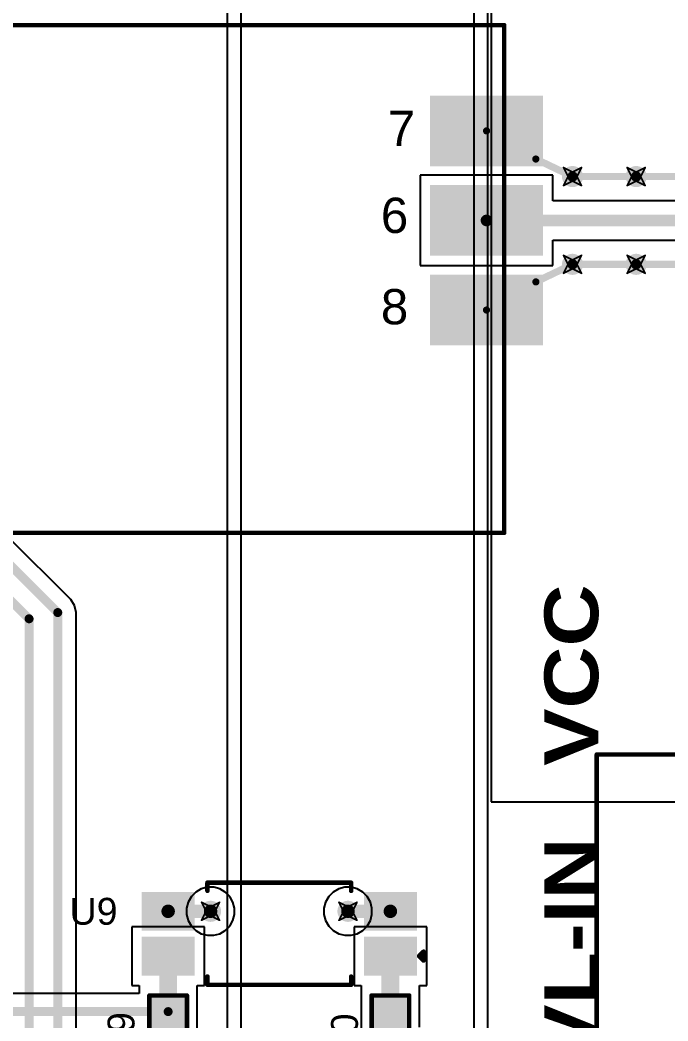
# Model space of a CAD drawing. Header units: inches. Extents: x -36 to 349, y -11 to 240.
# Drawn here: x 158.23 to 176.6, y 81.39 to 109.77 of the extents above; entities that cross this region are included whole.
import ezdxf

# ---------------------------------------------------------------- set-up
doc = ezdxf.new("R2010")
doc.units = ezdxf.units.IN
for name, color, linetype in [('Bottom Layer', 5, 'Continuous'), ('Bottom Solder', 6, 'Continuous'), ('Drill Drawing', 1, 'Continuous'), ('Layer 1', 16, 'Continuous'), ('Layer 2', 76, 'Continuous'), ('Multi-Layer', 9, 'Continuous'), ('Pad Holes', 156, 'Continuous'), ('Top Layer', 1, 'Continuous'), ('Top Overlay', 2, 'Continuous'), ('Top Paste', 8, 'Continuous'), ('Top Solder', 216, 'Continuous'), ('Via Holes', 16, 'Continuous')]:
    doc.layers.add(name, color=color, linetype=linetype)
doc.styles.add('Arial', font='', dxfattribs={"height": 0.2})
doc.styles.add('Arial Black_Bold', font='', dxfattribs={"height": 0.2})
doc.styles.get('Arial').set_extended_font_data('Arial')
doc.styles.get('Arial Black_Bold').set_extended_font_data('Arial Black', bold=True)

# ---------------------------------------------------------------- blocks, each defined once
blk = doc.blocks.new('SOP_4_1_27_60')
at = {"layer": 'Top Layer'}
for points in [[(-3.8, 1.085), (-2.5, 1.085), (-2.5, 0.185), (-3.8, 0.185)], [(2.5, 1.085), (3.8, 1.085), (3.8, 0.185), (2.5, 0.185)], [(-3.8, -0.185), (-2.5, -0.185), (-2.5, -1.085), (-3.8, -1.085)], [(2.5, -0.185), (3.8, -0.185), (3.8, -1.085), (2.5, -1.085)]]:
    blk.add_hatch(color=1, dxfattribs=at).paths.add_polyline_path(points)
at = {"layer": 'Top Paste'}
for points in [[(-3.8, 1.085), (-2.5, 1.085), (-2.5, 0.185), (-3.8, 0.185)], [(2.5, 1.085), (3.8, 1.085), (3.8, 0.185), (2.5, 0.185)], [(-3.8, -0.185), (-2.5, -0.185), (-2.5, -1.085), (-3.8, -1.085)], [(2.5, -0.185), (3.8, -0.185), (3.8, -1.085), (2.5, -1.085)]]:
    blk.add_hatch(color=8, dxfattribs=at).paths.add_polyline_path(points)
at = {"layer": 'Top Solder'}
for points in [[(-3.902, 1.187), (-2.398, 1.187), (-2.398, 0.083), (-3.902, 0.083)], [(2.398, 1.187), (3.902, 1.187), (3.902, 0.083), (2.398, 0.083)], [(-3.902, -0.083), (-2.398, -0.083), (-2.398, -1.187), (-3.902, -1.187)], [(2.398, -0.083), (3.902, -0.083), (3.902, -1.187), (2.398, -1.187)]]:
    blk.add_hatch(color=216, dxfattribs=at).paths.add_polyline_path(points)
at = {"layer": 'Top Overlay'}
for points in [[(-2.038, 1.448, 0.127, 0.127, 0), (-2.038, 1.214, 0.127, 0.127, 0)], [(2.001, 1.448, 0.127, 0.127, 0), (-2.038, 1.448, 0.127, 0.127, 0)], [(2.038, 1.448, 0.127, 0.127, 0), (2.038, 1.214, 0.127, 0.127, 0)], [(-3.962, 0.635, 0.127, 0.127, 0), (-4.089, 0.762, 0.127, 0.127, 0)], [(-4.089, 0.762, 0.127, 0.127, 0), (-4.089, 0.508, 0.127, 0.127, 0)], [(-3.962, 0.635, 0.127, 0.127, 0), (-4.089, 0.508, 0.127, 0.127, 0)], [(-2.038, -1.214, 0.127, 0.127, 0), (-2.038, -1.448, 0.127, 0.127, 0)], [(2.001, -1.448, 0.127, 0.127, 0), (-2.038, -1.448, 0.127, 0.127, 0)], [(2.038, -1.214, 0.127, 0.127, 0), (2.038, -1.448, 0.127, 0.127, 0)]]:
    blk.add_lwpolyline(points, format="xyseb", dxfattribs=at)
for points in [[(-2.069, 1.448, 0.0635, 0.0635, 1), (-2.006, 1.448, 0.0635, 0.0635, 1)], [(-2.069, 1.448, 0.0635, 0.0635, 1), (-2.006, 1.448, 0.0635, 0.0635, 1)], [(1.969, 1.448, 0.0635, 0.0635, 1), (2.033, 1.448, 0.0635, 0.0635, 1)], [(2.006, 1.448, 0.0635, 0.0635, 1), (2.069, 1.448, 0.0635, 0.0635, 1)], [(-2.069, 1.214, 0.0635, 0.0635, 1), (-2.006, 1.214, 0.0635, 0.0635, 1)], [(2.006, 1.214, 0.0635, 0.0635, 1), (2.069, 1.214, 0.0635, 0.0635, 1)], [(-4.121, 0.762, 0.0635, 0.0635, 1), (-4.058, 0.762, 0.0635, 0.0635, 1)], [(-4.121, 0.762, 0.0635, 0.0635, 1), (-4.058, 0.762, 0.0635, 0.0635, 1)], [(-4.121, 0.508, 0.0635, 0.0635, 1), (-4.058, 0.508, 0.0635, 0.0635, 1)], [(-4.121, 0.508, 0.0635, 0.0635, 1), (-4.058, 0.508, 0.0635, 0.0635, 1)], [(-3.994, 0.635, 0.0635, 0.0635, 1), (-3.931, 0.635, 0.0635, 0.0635, 1)], [(-3.994, 0.635, 0.0635, 0.0635, 1), (-3.931, 0.635, 0.0635, 0.0635, 1)], [(-2.069, -1.214, 0.0635, 0.0635, 1), (-2.006, -1.214, 0.0635, 0.0635, 1)], [(-2.069, -1.448, 0.0635, 0.0635, 1), (-2.006, -1.448, 0.0635, 0.0635, 1)], [(-2.069, -1.448, 0.0635, 0.0635, 1), (-2.006, -1.448, 0.0635, 0.0635, 1)], [(1.969, -1.448, 0.0635, 0.0635, 1), (2.033, -1.448, 0.0635, 0.0635, 1)], [(2.006, -1.214, 0.0635, 0.0635, 1), (2.069, -1.214, 0.0635, 0.0635, 1)], [(2.006, -1.448, 0.0635, 0.0635, 1), (2.069, -1.448, 0.0635, 0.0635, 1)]]:
    blk.add_lwpolyline(points, format="xyseb", close=True, dxfattribs=at)
blk = doc.blocks.new('R___0603_99')
at = {"layer": 'Top Layer'}
for points in [[(-0.381, 0.444), (-0.381, -0.445), (-1.143, -0.445), (-1.143, 0.444)], [(1.143, 0.444), (1.143, -0.445), (0.381, -0.445), (0.381, 0.444)]]:
    blk.add_hatch(color=1, dxfattribs=at).paths.add_polyline_path(points)
at = {"layer": 'Top Paste'}
for points in [[(-0.381, 0.444), (-0.381, -0.445), (-1.143, -0.445), (-1.143, 0.444)], [(1.143, 0.444), (1.143, -0.445), (0.381, -0.445), (0.381, 0.444)]]:
    blk.add_hatch(color=8, dxfattribs=at).paths.add_polyline_path(points)
at = {"layer": 'Top Solder'}
for points in [[(-0.279, 0.546), (-0.279, -0.546), (-1.245, -0.546), (-1.245, 0.546)], [(1.245, 0.546), (1.245, -0.546), (0.279, -0.546), (0.279, 0.546)]]:
    blk.add_hatch(color=216, dxfattribs=at).paths.add_polyline_path(points)
at = {"layer": 'Top Overlay'}
for points in [[(-1.219, 0.533, 0.127, 0.127, 0), (1.219, 0.533, 0.127, 0.127, 0)], [(-1.219, 0.533, 0.127, 0.127, 0), (-1.219, -0.533, 0.127, 0.127, 0)], [(1.219, 0.533, 0.127, 0.127, 0), (1.219, -0.533, 0.127, 0.127, 0)], [(-1.219, -0.533, 0.127, 0.127, 0), (1.219, -0.533, 0.127, 0.127, 0)]]:
    blk.add_lwpolyline(points, format="xyseb", dxfattribs=at)
for points in [[(-1.251, 0.533, 0.0635, 0.0635, 1), (-1.187, 0.533, 0.0635, 0.0635, 1)], [(-1.251, 0.533, 0.0635, 0.0635, 1), (-1.187, 0.533, 0.0635, 0.0635, 1)], [(1.187, 0.533, 0.0635, 0.0635, 1), (1.251, 0.533, 0.0635, 0.0635, 1)], [(1.187, 0.533, 0.0635, 0.0635, 1), (1.251, 0.533, 0.0635, 0.0635, 1)], [(-1.251, -0.533, 0.0635, 0.0635, 1), (-1.187, -0.533, 0.0635, 0.0635, 1)], [(-1.251, -0.533, 0.0635, 0.0635, 1), (-1.187, -0.533, 0.0635, 0.0635, 1)], [(1.187, -0.533, 0.0635, 0.0635, 1), (1.251, -0.533, 0.0635, 0.0635, 1)], [(1.187, -0.533, 0.0635, 0.0635, 1), (1.251, -0.533, 0.0635, 0.0635, 1)]]:
    blk.add_lwpolyline(points, format="xyseb", close=True, dxfattribs=at)
blk = doc.blocks.new('R___0603_100')
at = {"layer": 'Top Layer'}
for points in [[(-0.381, 0.444), (-0.381, -0.445), (-1.143, -0.445), (-1.143, 0.444)], [(1.143, 0.444), (1.143, -0.445), (0.381, -0.445), (0.381, 0.444)]]:
    blk.add_hatch(color=1, dxfattribs=at).paths.add_polyline_path(points)
at = {"layer": 'Top Paste'}
for points in [[(-0.381, 0.444), (-0.381, -0.445), (-1.143, -0.445), (-1.143, 0.444)], [(1.143, 0.444), (1.143, -0.445), (0.381, -0.445), (0.381, 0.444)]]:
    blk.add_hatch(color=8, dxfattribs=at).paths.add_polyline_path(points)
at = {"layer": 'Top Solder'}
for points in [[(-0.279, 0.546), (-0.279, -0.546), (-1.245, -0.546), (-1.245, 0.546)], [(1.245, 0.546), (1.245, -0.546), (0.279, -0.546), (0.279, 0.546)]]:
    blk.add_hatch(color=216, dxfattribs=at).paths.add_polyline_path(points)
at = {"layer": 'Top Overlay'}
for points in [[(-1.219, 0.533, 0.127, 0.127, 0), (-1.219, -0.533, 0.127, 0.127, 0)], [(-1.219, 0.533, 0.127, 0.127, 0), (1.219, 0.533, 0.127, 0.127, 0)], [(1.219, 0.533, 0.127, 0.127, 0), (1.219, -0.533, 0.127, 0.127, 0)], [(-1.219, -0.533, 0.127, 0.127, 0), (1.219, -0.533, 0.127, 0.127, 0)]]:
    blk.add_lwpolyline(points, format="xyseb", dxfattribs=at)
for points in [[(-1.251, 0.533, 0.0635, 0.0635, 1), (-1.187, 0.533, 0.0635, 0.0635, 1)], [(-1.251, 0.533, 0.0635, 0.0635, 1), (-1.187, 0.533, 0.0635, 0.0635, 1)], [(1.187, 0.533, 0.0635, 0.0635, 1), (1.251, 0.533, 0.0635, 0.0635, 1)], [(1.187, 0.533, 0.0635, 0.0635, 1), (1.251, 0.533, 0.0635, 0.0635, 1)], [(-1.251, -0.533, 0.0635, 0.0635, 1), (-1.187, -0.533, 0.0635, 0.0635, 1)], [(-1.251, -0.533, 0.0635, 0.0635, 1), (-1.187, -0.533, 0.0635, 0.0635, 1)], [(1.187, -0.533, 0.0635, 0.0635, 1), (1.251, -0.533, 0.0635, 0.0635, 1)], [(1.187, -0.533, 0.0635, 0.0635, 1), (1.251, -0.533, 0.0635, 0.0635, 1)]]:
    blk.add_lwpolyline(points, format="xyseb", close=True, dxfattribs=at)
blk = doc.blocks.new('TB008A_508_02BE_119')
at = {"layer": 'Bottom Layer'}
blk.add_hatch(color=5, dxfattribs=at).paths.add_polyline_path([(-3.74, 1.2), (-1.34, 1.2), (-1.34, -1.2), (-3.74, -1.2)])
h = blk.add_hatch(color=5, dxfattribs=at)
edge = h.paths.add_edge_path()
edge.add_arc((2.54, 0), 1.2, 0, 360)
at = {"layer": 'Bottom Solder'}
blk.add_hatch(color=6, dxfattribs=at).paths.add_polyline_path([(-3.842, 1.302), (-1.238, 1.302), (-1.238, -1.302), (-3.842, -1.302)])
h = blk.add_hatch(color=6, dxfattribs=at)
edge = h.paths.add_edge_path()
edge.add_arc((2.54, 0), 1.302, 0, 360)
at = {"layer": 'Layer 1'}
h = blk.add_hatch(color=16, dxfattribs=at)
edge = h.paths.add_edge_path()
edge.add_arc((-2.54, 0), 1.2, 0, 360)
h = blk.add_hatch(color=16, dxfattribs=at)
edge = h.paths.add_edge_path()
edge.add_arc((2.54, 0), 1.2, 0, 360)
at = {"layer": 'Layer 2'}
h = blk.add_hatch(color=76, dxfattribs=at)
edge = h.paths.add_edge_path()
edge.add_arc((-2.54, 0), 1.2, 0, 360)
h = blk.add_hatch(color=76, dxfattribs=at)
edge = h.paths.add_edge_path()
edge.add_arc((2.54, 0), 1.2, 0, 360)
at = {"layer": 'Multi-Layer'}
h = blk.add_hatch(color=9, dxfattribs=at)
edge = h.paths.add_edge_path()
edge.add_arc((2.54, 0), 1.2, 0, 360)
at = {"layer": 'Pad Holes'}
h = blk.add_hatch(color=7, dxfattribs=at)
edge = h.paths.add_edge_path()
edge.add_arc((-2.54, 0), 0.8, 0, 360)
h = blk.add_hatch(color=7, dxfattribs=at)
edge = h.paths.add_edge_path()
edge.add_arc((2.54, 0), 0.8, 0, 360)
at = {"layer": 'Top Layer'}
blk.add_hatch(color=1, dxfattribs=at).paths.add_polyline_path([(-3.74, 1.2), (-1.34, 1.2), (-1.34, -1.2), (-3.74, -1.2)])
h = blk.add_hatch(color=1, dxfattribs=at)
edge = h.paths.add_edge_path()
edge.add_arc((2.54, 0), 1.2, 0, 360)
at = {"layer": 'Top Solder'}
blk.add_hatch(color=216, dxfattribs=at).paths.add_polyline_path([(-3.842, 1.302), (-1.238, 1.302), (-1.238, -1.302), (-3.842, -1.302)])
h = blk.add_hatch(color=216, dxfattribs=at)
edge = h.paths.add_edge_path()
edge.add_arc((2.54, 0), 1.302, 0, 360)
at = {"layer": 'Top Overlay'}
for points in [[(5.08, 7.89, 0.127, 0.127, 0), (-5.08, 7.89, 0.127, 0.127, 0)], [(-5.08, -6, 0.127, 0.127, 0), (-5.08, 7.89, 0.127, 0.127, 0)], [(5.08, -6, 0.127, 0.127, 0), (5.08, 7.89, 0.127, 0.127, 0)], [(-2.565, 5.563, 0.127, 0.127, 0), (-2.565, 7.112, 0.127, 0.127, 0)], [(2.489, 5.588, 0.127, 0.127, 0), (2.489, 7.137, 0.127, 0.127, 0)], [(-2.565, 5.563, 0.127, 0.127, 0), (-2.997, 5.994, 0.127, 0.127, 0)], [(-2.565, 5.563, 0.127, 0.127, 0), (-2.134, 5.994, 0.127, 0.127, 0)], [(2.489, 5.588, 0.127, 0.127, 0), (2.057, 6.02, 0.127, 0.127, 0)], [(2.489, 5.588, 0.127, 0.127, 0), (2.921, 6.02, 0.127, 0.127, 0)], [(5.08, -6, 0.127, 0.127, 0), (-5.08, -6, 0.127, 0.127, 0)]]:
    blk.add_lwpolyline(points, format="xyseb", dxfattribs=at)
for points in [[(-5.112, 7.89, 0.0635, 0.0635, 1), (-5.048, 7.89, 0.0635, 0.0635, 1)], [(-5.112, 7.89, 0.0635, 0.0635, 1), (-5.048, 7.89, 0.0635, 0.0635, 1)], [(5.048, 7.89, 0.0635, 0.0635, 1), (5.112, 7.89, 0.0635, 0.0635, 1)], [(5.048, 7.89, 0.0635, 0.0635, 1), (5.112, 7.89, 0.0635, 0.0635, 1)], [(-2.597, 7.112, 0.0635, 0.0635, 1), (-2.534, 7.112, 0.0635, 0.0635, 1)], [(2.457, 7.137, 0.0635, 0.0635, 1), (2.521, 7.137, 0.0635, 0.0635, 1)], [(-3.029, 5.994, 0.0635, 0.0635, 1), (-2.965, 5.994, 0.0635, 0.0635, 1)], [(-2.165, 5.994, 0.0635, 0.0635, 1), (-2.102, 5.994, 0.0635, 0.0635, 1)], [(2.026, 6.02, 0.0635, 0.0635, 1), (2.089, 6.02, 0.0635, 0.0635, 1)], [(2.889, 6.02, 0.0635, 0.0635, 1), (2.953, 6.02, 0.0635, 0.0635, 1)], [(-2.597, 5.563, 0.0635, 0.0635, 1), (-2.534, 5.563, 0.0635, 0.0635, 1)], [(-2.597, 5.563, 0.0635, 0.0635, 1), (-2.534, 5.563, 0.0635, 0.0635, 1)], [(-2.597, 5.563, 0.0635, 0.0635, 1), (-2.534, 5.563, 0.0635, 0.0635, 1)], [(2.457, 5.588, 0.0635, 0.0635, 1), (2.521, 5.588, 0.0635, 0.0635, 1)], [(2.457, 5.588, 0.0635, 0.0635, 1), (2.521, 5.588, 0.0635, 0.0635, 1)], [(2.457, 5.588, 0.0635, 0.0635, 1), (2.521, 5.588, 0.0635, 0.0635, 1)], [(-5.112, -6, 0.0635, 0.0635, 1), (-5.048, -6, 0.0635, 0.0635, 1)], [(-5.112, -6, 0.0635, 0.0635, 1), (-5.048, -6, 0.0635, 0.0635, 1)], [(5.048, -6, 0.0635, 0.0635, 1), (5.112, -6, 0.0635, 0.0635, 1)], [(5.048, -6, 0.0635, 0.0635, 1), (5.112, -6, 0.0635, 0.0635, 1)]]:
    blk.add_lwpolyline(points, format="xyseb", close=True, dxfattribs=at)
blk = doc.blocks.new('HC_12_M______SMD_154')
at = {"layer": 'Top Layer'}
for points in [[(-14.873, 6.906), (-11.873, 6.906), (-11.873, 5.106), (-14.873, 5.106)], [(11.627, 6.026), (14.627, 6.026), (14.627, 4.226), (11.627, 4.226)], [(-14.873, 4.366), (-11.873, 4.366), (-11.873, 2.566), (-14.873, 2.566)], [(11.627, 3.486), (14.627, 3.486), (14.627, 1.686), (11.627, 1.686)], [(-14.873, 1.826), (-11.873, 1.826), (-11.873, 0.026), (-14.873, 0.026)], [(11.627, 0.946), (14.627, 0.946), (14.627, -0.854), (11.627, -0.854)], [(-14.873, -0.714), (-11.873, -0.714), (-11.873, -2.514), (-14.873, -2.514)], [(-14.873, -3.254), (-11.873, -3.254), (-11.873, -5.054), (-14.873, -5.054)]]:
    blk.add_hatch(color=1, dxfattribs=at).paths.add_polyline_path(points)
at = {"layer": 'Top Paste'}
for points in [[(-14.873, 6.906), (-11.873, 6.906), (-11.873, 5.106), (-14.873, 5.106)], [(11.627, 6.026), (14.627, 6.026), (14.627, 4.226), (11.627, 4.226)], [(-14.873, 4.366), (-11.873, 4.366), (-11.873, 2.566), (-14.873, 2.566)], [(11.627, 3.486), (14.627, 3.486), (14.627, 1.686), (11.627, 1.686)], [(-14.873, 1.826), (-11.873, 1.826), (-11.873, 0.026), (-14.873, 0.026)], [(11.627, 0.946), (14.627, 0.946), (14.627, -0.854), (11.627, -0.854)], [(-14.873, -0.714), (-11.873, -0.714), (-11.873, -2.514), (-14.873, -2.514)], [(-14.873, -3.254), (-11.873, -3.254), (-11.873, -5.054), (-14.873, -5.054)]]:
    blk.add_hatch(color=8, dxfattribs=at).paths.add_polyline_path(points)
at = {"layer": 'Top Solder'}
for points in [[(-14.975, 7.008), (-11.772, 7.008), (-11.772, 5.005), (-14.975, 5.005)], [(11.525, 6.128), (14.728, 6.128), (14.728, 4.125), (11.525, 4.125)], [(-14.975, 4.468), (-11.772, 4.468), (-11.772, 2.465), (-14.975, 2.465)], [(11.525, 3.588), (14.728, 3.588), (14.728, 1.585), (11.525, 1.585)], [(-14.975, 1.928), (-11.772, 1.928), (-11.772, -0.075), (-14.975, -0.075)], [(11.525, 1.048), (14.728, 1.048), (14.728, -0.955), (11.525, -0.955)], [(-14.975, -0.612), (-11.772, -0.612), (-11.772, -2.615), (-14.975, -2.615)], [(-14.975, -3.152), (-11.772, -3.152), (-11.772, -5.155), (-14.975, -5.155)]]:
    blk.add_hatch(color=216, dxfattribs=at).paths.add_polyline_path(points)
at = {"layer": 'Top Overlay'}
for points in [[(-14.173, 8.126, 0.127, 0.127, 0), (13.627, 8.126, 0.127, 0.127, 0)], [(-14.173, -6.274, 0.127, 0.127, 0), (-14.173, 8.126, 0.127, 0.127, 0)], [(13.627, -6.274, 0.127, 0.127, 0), (13.627, 8.126, 0.127, 0.127, 0)], [(-14.173, -6.274, 0.127, 0.127, 0), (13.627, -6.274, 0.127, 0.127, 0)]]:
    blk.add_lwpolyline(points, format="xyseb", dxfattribs=at)
for points in [[(-14.205, 8.126, 0.0635, 0.0635, 1), (-14.141, 8.126, 0.0635, 0.0635, 1)], [(-14.205, 8.126, 0.0635, 0.0635, 1), (-14.141, 8.126, 0.0635, 0.0635, 1)], [(13.595, 8.126, 0.0635, 0.0635, 1), (13.659, 8.126, 0.0635, 0.0635, 1)], [(13.595, 8.126, 0.0635, 0.0635, 1), (13.659, 8.126, 0.0635, 0.0635, 1)], [(-14.205, -6.274, 0.0635, 0.0635, 1), (-14.141, -6.274, 0.0635, 0.0635, 1)], [(-14.205, -6.274, 0.0635, 0.0635, 1), (-14.141, -6.274, 0.0635, 0.0635, 1)], [(13.595, -6.274, 0.0635, 0.0635, 1), (13.659, -6.274, 0.0635, 0.0635, 1)], [(13.595, -6.274, 0.0635, 0.0635, 1), (13.659, -6.274, 0.0635, 0.0635, 1)]]:
    blk.add_lwpolyline(points, format="xyseb", close=True, dxfattribs=at)
at = {"layer": 'Top Overlay', "style": 'Arial'}
for s, p in [('1', (-11.23, 5.61)), ('7', (10.331, 4.696)), ('2', (-11.23, 3.07)), ('6', (10.131, 2.232)), ('3', (-11.255, 0.479)), ('8', (10.131, -0.359)), ('4', (-11.23, -1.959)), ('5', (-11.03, -4.499))]:
    blk.add_text(s, height=1, rotation=360, dxfattribs=at).set_placement(p)

msp = doc.modelspace()

# ---------------------------------------------------------------- hatches: boundary and pattern name
at = {"layer": 'Bottom Layer'}
h = msp.add_hatch(color=5, dxfattribs=at)
edge = h.paths.add_edge_path()
edge.add_arc((173.897, 105.334), 0.3, 0, 360)
h = msp.add_hatch(color=5, dxfattribs=at)
edge = h.paths.add_edge_path()
edge.add_arc((175.701, 105.334), 0.3, 0, 360)
h = msp.add_hatch(color=5, dxfattribs=at)
edge = h.paths.add_edge_path()
edge.add_arc((173.897, 102.845), 0.3, 0, 360)
h = msp.add_hatch(color=5, dxfattribs=at)
edge = h.paths.add_edge_path()
edge.add_arc((175.701, 102.845), 0.3, 0, 360)
h = msp.add_hatch(color=5, dxfattribs=at)
edge = h.paths.add_edge_path()
edge.add_arc((163.636, 84.499), 0.3, 0, 360)
h = msp.add_hatch(color=5, dxfattribs=at)
edge = h.paths.add_edge_path()
edge.add_arc((167.531, 84.499), 0.3, 0, 360)
at = {"layer": 'Layer 1'}
h = msp.add_hatch(color=16, dxfattribs=at)
edge = h.paths.add_edge_path()
edge.add_arc((173.897, 105.334), 0.3, 0, 360)
h = msp.add_hatch(color=16, dxfattribs=at)
edge = h.paths.add_edge_path()
edge.add_arc((175.701, 105.334), 0.3, 0, 360)
h = msp.add_hatch(color=16, dxfattribs=at)
edge = h.paths.add_edge_path()
edge.add_arc((173.897, 102.845), 0.3, 0, 360)
h = msp.add_hatch(color=16, dxfattribs=at)
edge = h.paths.add_edge_path()
edge.add_arc((175.701, 102.845), 0.3, 0, 360)
h = msp.add_hatch(color=16, dxfattribs=at)
edge = h.paths.add_edge_path()
edge.add_arc((163.636, 84.499), 0.3, 0, 360)
h = msp.add_hatch(color=16, dxfattribs=at)
edge = h.paths.add_edge_path()
edge.add_arc((167.531, 84.499), 0.3, 0, 360)
at = {"layer": 'Layer 2'}
h = msp.add_hatch(color=76, dxfattribs=at)
edge = h.paths.add_edge_path()
edge.add_arc((173.897, 105.334), 0.3, 0, 360)
h = msp.add_hatch(color=76, dxfattribs=at)
edge = h.paths.add_edge_path()
edge.add_arc((175.701, 105.334), 0.3, 0, 360)
h = msp.add_hatch(color=76, dxfattribs=at)
edge = h.paths.add_edge_path()
edge.add_arc((173.897, 102.845), 0.3, 0, 360)
h = msp.add_hatch(color=76, dxfattribs=at)
edge = h.paths.add_edge_path()
edge.add_arc((175.701, 102.845), 0.3, 0, 360)
h = msp.add_hatch(color=76, dxfattribs=at)
edge = h.paths.add_edge_path()
edge.add_arc((163.636, 84.499), 0.3, 0, 360)
h = msp.add_hatch(color=76, dxfattribs=at)
edge = h.paths.add_edge_path()
edge.add_arc((167.531, 84.499), 0.3, 0, 360)
at = {"layer": 'Top Layer'}
h = msp.add_hatch(color=1, dxfattribs=at)
edge = h.paths.add_edge_path()
edge.add_arc((173.897, 105.334), 0.3, 0, 360)
h = msp.add_hatch(color=1, dxfattribs=at)
edge = h.paths.add_edge_path()
edge.add_arc((175.701, 105.334), 0.3, 0, 360)
h = msp.add_hatch(color=1, dxfattribs=at)
edge = h.paths.add_edge_path()
edge.add_arc((173.897, 102.845), 0.3, 0, 360)
h = msp.add_hatch(color=1, dxfattribs=at)
edge = h.paths.add_edge_path()
edge.add_arc((175.701, 102.845), 0.3, 0, 360)
h = msp.add_hatch(color=1, dxfattribs=at)
edge = h.paths.add_edge_path()
edge.add_arc((163.636, 84.499), 0.3, 0, 360)
h = msp.add_hatch(color=1, dxfattribs=at)
edge = h.paths.add_edge_path()
edge.add_arc((167.531, 84.499), 0.3, 0, 360)
at = {"layer": 'Via Holes'}
h = msp.add_hatch(color=7, dxfattribs=at)
edge = h.paths.add_edge_path()
edge.add_arc((173.897, 105.334), 0.15, 0, 360)
h = msp.add_hatch(color=7, dxfattribs=at)
edge = h.paths.add_edge_path()
edge.add_arc((175.701, 105.334), 0.15, 0, 360)
h = msp.add_hatch(color=7, dxfattribs=at)
edge = h.paths.add_edge_path()
edge.add_arc((173.897, 102.845), 0.15, 0, 360)
h = msp.add_hatch(color=7, dxfattribs=at)
edge = h.paths.add_edge_path()
edge.add_arc((175.701, 102.845), 0.15, 0, 360)
h = msp.add_hatch(color=7, dxfattribs=at)
edge = h.paths.add_edge_path()
edge.add_arc((163.636, 84.499), 0.15, 0, 360)
h = msp.add_hatch(color=7, dxfattribs=at)
edge = h.paths.add_edge_path()
edge.add_arc((167.531, 84.499), 0.15, 0, 360)

# ---------------------------------------------------------------- linework, layer by layer
at = {"layer": 'Bottom Layer'}
for p, q in [((171.103, 126.612), (171.103, 50.013)), ((171.492, 50.013), (171.492, 126.612)), ((164.499, 57.353), (164.499, 119.202)), ((164.111, 118.814), (164.111, 79.085)), ((159.671, 93.337), (157.874, 95.134)), ((159.783, 93.169), (159.671, 93.337)), ((159.823, 92.971), (159.783, 93.169)), ((159.823, 92.97), (159.823, 92.971)), ((159.823, 71.9), (159.823, 92.97)), ((167.442, 85.18), (167.268, 85.134)), ((167.621, 85.18), (167.442, 85.18)), ((167.794, 85.134), (167.621, 85.18)), ((166.986, 84.918), (166.897, 84.762)), ((167.113, 85.044), (166.986, 84.918)), ((167.268, 85.134), (167.113, 85.044)), ((167.949, 85.044), (167.794, 85.134)), ((168.076, 84.918), (167.949, 85.044)), ((168.166, 84.762), (168.076, 84.918)), ((166.897, 84.762), (166.85, 84.589)), ((166.85, 84.589), (166.85, 84.41)), ((168.212, 84.589), (168.166, 84.762)), ((168.212, 84.41), (168.212, 84.589)), ((166.85, 84.41), (166.897, 84.237)), ((168.166, 84.237), (168.212, 84.41)), ((166.897, 84.237), (166.986, 84.081)), ((166.986, 84.081), (167.113, 83.954)), ((167.949, 83.954), (168.076, 84.081)), ((168.076, 84.081), (168.166, 84.237)), ((167.113, 83.954), (167.268, 83.865)), ((167.268, 83.865), (167.442, 83.818)), ((167.442, 83.818), (167.621, 83.818)), ((167.621, 83.818), (167.794, 83.865)), ((167.794, 83.865), (167.949, 83.954))]:
    msp.add_line(p, q, dxfattribs=at)
for points in [[(157.507, 94.768, 0.254, 0.254, 0), (159.305, 92.971, 0.254, 0.254, 0)], [(157.102, 94.184, 0.254, 0.254, 0), (158.492, 92.794, 0.254, 0.254, 0)], [(158.492, 59.03, 0.254, 0.254, 0), (158.492, 92.794, 0.254, 0.254, 0)], [(159.305, 60.323, 0.254, 0.254, 0), (159.305, 92.971, 0.254, 0.254, 0)]]:
    msp.add_lwpolyline(points, format="xyseb", dxfattribs=at)
for points in [[(158.428, 92.794, 0.127, 0.127, 1), (158.555, 92.794, 0.127, 0.127, 1)], [(158.428, 92.794, 0.127, 0.127, 1), (158.555, 92.794, 0.127, 0.127, 1)], [(159.241, 92.971, 0.127, 0.127, 1), (159.368, 92.971, 0.127, 0.127, 1)], [(159.241, 92.971, 0.127, 0.127, 1), (159.368, 92.971, 0.127, 0.127, 1)]]:
    msp.add_lwpolyline(points, format="xyseb", close=True, dxfattribs=at)
at = {"layer": 'Drill Drawing'}
for points in [[(173.643, 105.588, 0.0508, 0.0508, 0), (173.897, 105.461, 0.0508, 0.0508, 0)], [(173.643, 105.588, 0.0508, 0.0508, 0), (173.77, 105.334, 0.0508, 0.0508, 0)], [(173.897, 105.461, 0.0508, 0.0508, 0), (174.151, 105.588, 0.0508, 0.0508, 0)], [(174.024, 105.334, 0.0508, 0.0508, 0), (174.151, 105.588, 0.0508, 0.0508, 0)], [(175.447, 105.588, 0.0508, 0.0508, 0), (175.701, 105.461, 0.0508, 0.0508, 0)], [(175.447, 105.588, 0.0508, 0.0508, 0), (175.574, 105.334, 0.0508, 0.0508, 0)], [(175.701, 105.461, 0.0508, 0.0508, 0), (175.955, 105.588, 0.0508, 0.0508, 0)], [(175.828, 105.334, 0.0508, 0.0508, 0), (175.955, 105.588, 0.0508, 0.0508, 0)], [(173.643, 105.08, 0.0508, 0.0508, 0), (173.77, 105.334, 0.0508, 0.0508, 0)], [(174.024, 105.334, 0.0508, 0.0508, 0), (174.151, 105.08, 0.0508, 0.0508, 0)], [(175.447, 105.08, 0.0508, 0.0508, 0), (175.574, 105.334, 0.0508, 0.0508, 0)], [(175.828, 105.334, 0.0508, 0.0508, 0), (175.955, 105.08, 0.0508, 0.0508, 0)], [(173.643, 105.08, 0.0508, 0.0508, 0), (173.897, 105.207, 0.0508, 0.0508, 0)], [(173.897, 105.207, 0.0508, 0.0508, 0), (174.151, 105.08, 0.0508, 0.0508, 0)], [(175.447, 105.08, 0.0508, 0.0508, 0), (175.701, 105.207, 0.0508, 0.0508, 0)], [(175.701, 105.207, 0.0508, 0.0508, 0), (175.955, 105.08, 0.0508, 0.0508, 0)], [(173.643, 103.099, 0.0508, 0.0508, 0), (173.897, 102.972, 0.0508, 0.0508, 0)], [(173.643, 103.099, 0.0508, 0.0508, 0), (173.77, 102.845, 0.0508, 0.0508, 0)], [(173.897, 102.972, 0.0508, 0.0508, 0), (174.151, 103.099, 0.0508, 0.0508, 0)], [(174.024, 102.845, 0.0508, 0.0508, 0), (174.151, 103.099, 0.0508, 0.0508, 0)], [(175.447, 103.099, 0.0508, 0.0508, 0), (175.701, 102.972, 0.0508, 0.0508, 0)], [(175.447, 103.099, 0.0508, 0.0508, 0), (175.574, 102.845, 0.0508, 0.0508, 0)], [(175.701, 102.972, 0.0508, 0.0508, 0), (175.955, 103.099, 0.0508, 0.0508, 0)], [(175.828, 102.845, 0.0508, 0.0508, 0), (175.955, 103.099, 0.0508, 0.0508, 0)], [(173.643, 102.591, 0.0508, 0.0508, 0), (173.77, 102.845, 0.0508, 0.0508, 0)], [(174.024, 102.845, 0.0508, 0.0508, 0), (174.151, 102.591, 0.0508, 0.0508, 0)], [(175.447, 102.591, 0.0508, 0.0508, 0), (175.574, 102.845, 0.0508, 0.0508, 0)], [(175.828, 102.845, 0.0508, 0.0508, 0), (175.955, 102.591, 0.0508, 0.0508, 0)], [(173.643, 102.591, 0.0508, 0.0508, 0), (173.897, 102.718, 0.0508, 0.0508, 0)], [(173.897, 102.718, 0.0508, 0.0508, 0), (174.151, 102.591, 0.0508, 0.0508, 0)], [(175.447, 102.591, 0.0508, 0.0508, 0), (175.701, 102.718, 0.0508, 0.0508, 0)], [(175.701, 102.718, 0.0508, 0.0508, 0), (175.955, 102.591, 0.0508, 0.0508, 0)], [(163.382, 84.753, 0.0508, 0.0508, 0), (163.636, 84.626, 0.0508, 0.0508, 0)], [(163.382, 84.753, 0.0508, 0.0508, 0), (163.509, 84.499, 0.0508, 0.0508, 0)], [(163.636, 84.626, 0.0508, 0.0508, 0), (163.89, 84.753, 0.0508, 0.0508, 0)], [(163.763, 84.499, 0.0508, 0.0508, 0), (163.89, 84.753, 0.0508, 0.0508, 0)], [(167.277, 84.753, 0.0508, 0.0508, 0), (167.531, 84.626, 0.0508, 0.0508, 0)], [(167.277, 84.753, 0.0508, 0.0508, 0), (167.404, 84.499, 0.0508, 0.0508, 0)], [(167.531, 84.626, 0.0508, 0.0508, 0), (167.785, 84.753, 0.0508, 0.0508, 0)], [(167.658, 84.499, 0.0508, 0.0508, 0), (167.785, 84.753, 0.0508, 0.0508, 0)], [(163.382, 84.245, 0.0508, 0.0508, 0), (163.509, 84.499, 0.0508, 0.0508, 0)], [(163.382, 84.245, 0.0508, 0.0508, 0), (163.636, 84.372, 0.0508, 0.0508, 0)], [(163.636, 84.372, 0.0508, 0.0508, 0), (163.89, 84.245, 0.0508, 0.0508, 0)], [(163.763, 84.499, 0.0508, 0.0508, 0), (163.89, 84.245, 0.0508, 0.0508, 0)], [(167.277, 84.245, 0.0508, 0.0508, 0), (167.404, 84.499, 0.0508, 0.0508, 0)], [(167.277, 84.245, 0.0508, 0.0508, 0), (167.531, 84.372, 0.0508, 0.0508, 0)], [(167.531, 84.372, 0.0508, 0.0508, 0), (167.785, 84.245, 0.0508, 0.0508, 0)], [(167.658, 84.499, 0.0508, 0.0508, 0), (167.785, 84.245, 0.0508, 0.0508, 0)]]:
    msp.add_lwpolyline(points, format="xyseb", dxfattribs=at)
for points in [[(173.631, 105.588, 0.0254, 0.0254, 1), (173.656, 105.588, 0.0254, 0.0254, 1)], [(173.631, 105.588, 0.0254, 0.0254, 1), (173.656, 105.588, 0.0254, 0.0254, 1)], [(174.139, 105.588, 0.0254, 0.0254, 1), (174.164, 105.588, 0.0254, 0.0254, 1)], [(174.139, 105.588, 0.0254, 0.0254, 1), (174.164, 105.588, 0.0254, 0.0254, 1)], [(175.434, 105.588, 0.0254, 0.0254, 1), (175.459, 105.588, 0.0254, 0.0254, 1)], [(175.434, 105.588, 0.0254, 0.0254, 1), (175.459, 105.588, 0.0254, 0.0254, 1)], [(175.942, 105.588, 0.0254, 0.0254, 1), (175.967, 105.588, 0.0254, 0.0254, 1)], [(175.942, 105.588, 0.0254, 0.0254, 1), (175.967, 105.588, 0.0254, 0.0254, 1)], [(173.758, 105.334, 0.0254, 0.0254, 1), (173.783, 105.334, 0.0254, 0.0254, 1)], [(173.758, 105.334, 0.0254, 0.0254, 1), (173.783, 105.334, 0.0254, 0.0254, 1)], [(173.885, 105.461, 0.0254, 0.0254, 1), (173.91, 105.461, 0.0254, 0.0254, 1)], [(173.885, 105.461, 0.0254, 0.0254, 1), (173.91, 105.461, 0.0254, 0.0254, 1)], [(174.012, 105.334, 0.0254, 0.0254, 1), (174.037, 105.334, 0.0254, 0.0254, 1)], [(174.012, 105.334, 0.0254, 0.0254, 1), (174.037, 105.334, 0.0254, 0.0254, 1)], [(175.561, 105.334, 0.0254, 0.0254, 1), (175.586, 105.334, 0.0254, 0.0254, 1)], [(175.561, 105.334, 0.0254, 0.0254, 1), (175.586, 105.334, 0.0254, 0.0254, 1)], [(175.688, 105.461, 0.0254, 0.0254, 1), (175.713, 105.461, 0.0254, 0.0254, 1)], [(175.688, 105.461, 0.0254, 0.0254, 1), (175.713, 105.461, 0.0254, 0.0254, 1)], [(175.815, 105.334, 0.0254, 0.0254, 1), (175.84, 105.334, 0.0254, 0.0254, 1)], [(175.815, 105.334, 0.0254, 0.0254, 1), (175.84, 105.334, 0.0254, 0.0254, 1)], [(173.631, 105.08, 0.0254, 0.0254, 1), (173.656, 105.08, 0.0254, 0.0254, 1)], [(173.631, 105.08, 0.0254, 0.0254, 1), (173.656, 105.08, 0.0254, 0.0254, 1)], [(173.885, 105.207, 0.0254, 0.0254, 1), (173.91, 105.207, 0.0254, 0.0254, 1)], [(173.885, 105.207, 0.0254, 0.0254, 1), (173.91, 105.207, 0.0254, 0.0254, 1)], [(174.139, 105.08, 0.0254, 0.0254, 1), (174.164, 105.08, 0.0254, 0.0254, 1)], [(174.139, 105.08, 0.0254, 0.0254, 1), (174.164, 105.08, 0.0254, 0.0254, 1)], [(175.434, 105.08, 0.0254, 0.0254, 1), (175.459, 105.08, 0.0254, 0.0254, 1)], [(175.434, 105.08, 0.0254, 0.0254, 1), (175.459, 105.08, 0.0254, 0.0254, 1)], [(175.688, 105.207, 0.0254, 0.0254, 1), (175.713, 105.207, 0.0254, 0.0254, 1)], [(175.688, 105.207, 0.0254, 0.0254, 1), (175.713, 105.207, 0.0254, 0.0254, 1)], [(175.942, 105.08, 0.0254, 0.0254, 1), (175.967, 105.08, 0.0254, 0.0254, 1)], [(175.942, 105.08, 0.0254, 0.0254, 1), (175.967, 105.08, 0.0254, 0.0254, 1)], [(173.631, 103.099, 0.0254, 0.0254, 1), (173.656, 103.099, 0.0254, 0.0254, 1)], [(173.631, 103.099, 0.0254, 0.0254, 1), (173.656, 103.099, 0.0254, 0.0254, 1)], [(174.139, 103.099, 0.0254, 0.0254, 1), (174.164, 103.099, 0.0254, 0.0254, 1)], [(174.139, 103.099, 0.0254, 0.0254, 1), (174.164, 103.099, 0.0254, 0.0254, 1)], [(175.434, 103.099, 0.0254, 0.0254, 1), (175.459, 103.099, 0.0254, 0.0254, 1)], [(175.434, 103.099, 0.0254, 0.0254, 1), (175.459, 103.099, 0.0254, 0.0254, 1)], [(175.942, 103.099, 0.0254, 0.0254, 1), (175.967, 103.099, 0.0254, 0.0254, 1)], [(175.942, 103.099, 0.0254, 0.0254, 1), (175.967, 103.099, 0.0254, 0.0254, 1)], [(173.758, 102.845, 0.0254, 0.0254, 1), (173.783, 102.845, 0.0254, 0.0254, 1)], [(173.758, 102.845, 0.0254, 0.0254, 1), (173.783, 102.845, 0.0254, 0.0254, 1)], [(173.885, 102.972, 0.0254, 0.0254, 1), (173.91, 102.972, 0.0254, 0.0254, 1)], [(173.885, 102.972, 0.0254, 0.0254, 1), (173.91, 102.972, 0.0254, 0.0254, 1)], [(174.012, 102.845, 0.0254, 0.0254, 1), (174.037, 102.845, 0.0254, 0.0254, 1)], [(174.012, 102.845, 0.0254, 0.0254, 1), (174.037, 102.845, 0.0254, 0.0254, 1)], [(175.561, 102.845, 0.0254, 0.0254, 1), (175.586, 102.845, 0.0254, 0.0254, 1)], [(175.561, 102.845, 0.0254, 0.0254, 1), (175.586, 102.845, 0.0254, 0.0254, 1)], [(175.688, 102.972, 0.0254, 0.0254, 1), (175.713, 102.972, 0.0254, 0.0254, 1)], [(175.688, 102.972, 0.0254, 0.0254, 1), (175.713, 102.972, 0.0254, 0.0254, 1)], [(175.815, 102.845, 0.0254, 0.0254, 1), (175.84, 102.845, 0.0254, 0.0254, 1)], [(175.815, 102.845, 0.0254, 0.0254, 1), (175.84, 102.845, 0.0254, 0.0254, 1)], [(173.631, 102.591, 0.0254, 0.0254, 1), (173.656, 102.591, 0.0254, 0.0254, 1)], [(173.631, 102.591, 0.0254, 0.0254, 1), (173.656, 102.591, 0.0254, 0.0254, 1)], [(173.885, 102.718, 0.0254, 0.0254, 1), (173.91, 102.718, 0.0254, 0.0254, 1)], [(173.885, 102.718, 0.0254, 0.0254, 1), (173.91, 102.718, 0.0254, 0.0254, 1)], [(174.139, 102.591, 0.0254, 0.0254, 1), (174.164, 102.591, 0.0254, 0.0254, 1)], [(174.139, 102.591, 0.0254, 0.0254, 1), (174.164, 102.591, 0.0254, 0.0254, 1)], [(175.434, 102.591, 0.0254, 0.0254, 1), (175.459, 102.591, 0.0254, 0.0254, 1)], [(175.434, 102.591, 0.0254, 0.0254, 1), (175.459, 102.591, 0.0254, 0.0254, 1)], [(175.688, 102.718, 0.0254, 0.0254, 1), (175.713, 102.718, 0.0254, 0.0254, 1)], [(175.688, 102.718, 0.0254, 0.0254, 1), (175.713, 102.718, 0.0254, 0.0254, 1)], [(175.942, 102.591, 0.0254, 0.0254, 1), (175.967, 102.591, 0.0254, 0.0254, 1)], [(175.942, 102.591, 0.0254, 0.0254, 1), (175.967, 102.591, 0.0254, 0.0254, 1)], [(163.369, 84.753, 0.0254, 0.0254, 1), (163.394, 84.753, 0.0254, 0.0254, 1)], [(163.369, 84.753, 0.0254, 0.0254, 1), (163.394, 84.753, 0.0254, 0.0254, 1)], [(163.623, 84.626, 0.0254, 0.0254, 1), (163.648, 84.626, 0.0254, 0.0254, 1)], [(163.623, 84.626, 0.0254, 0.0254, 1), (163.648, 84.626, 0.0254, 0.0254, 1)], [(163.877, 84.753, 0.0254, 0.0254, 1), (163.902, 84.753, 0.0254, 0.0254, 1)], [(163.877, 84.753, 0.0254, 0.0254, 1), (163.902, 84.753, 0.0254, 0.0254, 1)], [(167.265, 84.753, 0.0254, 0.0254, 1), (167.29, 84.753, 0.0254, 0.0254, 1)], [(167.265, 84.753, 0.0254, 0.0254, 1), (167.29, 84.753, 0.0254, 0.0254, 1)], [(167.519, 84.626, 0.0254, 0.0254, 1), (167.544, 84.626, 0.0254, 0.0254, 1)], [(167.519, 84.626, 0.0254, 0.0254, 1), (167.544, 84.626, 0.0254, 0.0254, 1)], [(167.773, 84.753, 0.0254, 0.0254, 1), (167.798, 84.753, 0.0254, 0.0254, 1)], [(167.773, 84.753, 0.0254, 0.0254, 1), (167.798, 84.753, 0.0254, 0.0254, 1)], [(163.496, 84.499, 0.0254, 0.0254, 1), (163.521, 84.499, 0.0254, 0.0254, 1)], [(163.496, 84.499, 0.0254, 0.0254, 1), (163.521, 84.499, 0.0254, 0.0254, 1)], [(163.623, 84.372, 0.0254, 0.0254, 1), (163.648, 84.372, 0.0254, 0.0254, 1)], [(163.623, 84.372, 0.0254, 0.0254, 1), (163.648, 84.372, 0.0254, 0.0254, 1)], [(163.75, 84.499, 0.0254, 0.0254, 1), (163.775, 84.499, 0.0254, 0.0254, 1)], [(163.75, 84.499, 0.0254, 0.0254, 1), (163.775, 84.499, 0.0254, 0.0254, 1)], [(167.392, 84.499, 0.0254, 0.0254, 1), (167.417, 84.499, 0.0254, 0.0254, 1)], [(167.392, 84.499, 0.0254, 0.0254, 1), (167.417, 84.499, 0.0254, 0.0254, 1)], [(167.519, 84.372, 0.0254, 0.0254, 1), (167.544, 84.372, 0.0254, 0.0254, 1)], [(167.519, 84.372, 0.0254, 0.0254, 1), (167.544, 84.372, 0.0254, 0.0254, 1)], [(167.646, 84.499, 0.0254, 0.0254, 1), (167.671, 84.499, 0.0254, 0.0254, 1)], [(167.646, 84.499, 0.0254, 0.0254, 1), (167.671, 84.499, 0.0254, 0.0254, 1)], [(163.369, 84.245, 0.0254, 0.0254, 1), (163.394, 84.245, 0.0254, 0.0254, 1)], [(163.369, 84.245, 0.0254, 0.0254, 1), (163.394, 84.245, 0.0254, 0.0254, 1)], [(163.877, 84.245, 0.0254, 0.0254, 1), (163.902, 84.245, 0.0254, 0.0254, 1)], [(163.877, 84.245, 0.0254, 0.0254, 1), (163.902, 84.245, 0.0254, 0.0254, 1)], [(167.265, 84.245, 0.0254, 0.0254, 1), (167.29, 84.245, 0.0254, 0.0254, 1)], [(167.265, 84.245, 0.0254, 0.0254, 1), (167.29, 84.245, 0.0254, 0.0254, 1)], [(167.773, 84.245, 0.0254, 0.0254, 1), (167.798, 84.245, 0.0254, 0.0254, 1)], [(167.773, 84.245, 0.0254, 0.0254, 1), (167.798, 84.245, 0.0254, 0.0254, 1)]]:
    msp.add_lwpolyline(points, format="xyseb", close=True, dxfattribs=at)
at = {"layer": 'Layer 2'}
for p, q in [((171.586, 126.612), (171.586, 87.605)), ((171.586, 87.605), (188.112, 87.605)), ((163.546, 85.18), (163.373, 85.134)), ((163.725, 85.18), (163.546, 85.18)), ((163.899, 85.134), (163.725, 85.18)), ((167.442, 85.18), (167.268, 85.134)), ((167.621, 85.18), (167.442, 85.18)), ((167.794, 85.134), (167.621, 85.18)), ((163.091, 84.918), (163.001, 84.762)), ((163.218, 85.044), (163.091, 84.918)), ((163.373, 85.134), (163.218, 85.044)), ((164.054, 85.044), (163.899, 85.134)), ((164.181, 84.918), (164.054, 85.044)), ((164.27, 84.762), (164.181, 84.918)), ((166.986, 84.918), (166.897, 84.762)), ((167.113, 85.044), (166.986, 84.918)), ((167.268, 85.134), (167.113, 85.044)), ((167.949, 85.044), (167.794, 85.134)), ((168.076, 84.918), (167.949, 85.044)), ((168.166, 84.762), (168.076, 84.918)), ((163.001, 84.762), (162.955, 84.589)), ((162.955, 84.589), (162.955, 84.41)), ((164.317, 84.589), (164.27, 84.762)), ((164.317, 84.41), (164.317, 84.589)), ((166.897, 84.762), (166.85, 84.589)), ((166.85, 84.589), (166.85, 84.41)), ((168.212, 84.589), (168.166, 84.762)), ((168.212, 84.41), (168.212, 84.589)), ((162.955, 84.41), (163.001, 84.237)), ((164.27, 84.237), (164.317, 84.41)), ((166.85, 84.41), (166.897, 84.237)), ((168.166, 84.237), (168.212, 84.41)), ((163.001, 84.237), (163.091, 84.081)), ((163.091, 84.081), (163.218, 83.954)), ((164.054, 83.954), (164.181, 84.081)), ((164.181, 84.081), (164.27, 84.237)), ((166.897, 84.237), (166.986, 84.081)), ((166.986, 84.081), (167.113, 83.954)), ((167.949, 83.954), (168.076, 84.081)), ((168.076, 84.081), (168.166, 84.237)), ((163.218, 83.954), (163.373, 83.865)), ((163.373, 83.865), (163.546, 83.818)), ((163.546, 83.818), (163.725, 83.818)), ((163.725, 83.818), (163.899, 83.865)), ((163.899, 83.865), (164.054, 83.954)), ((167.113, 83.954), (167.268, 83.865)), ((167.268, 83.865), (167.442, 83.818)), ((167.442, 83.818), (167.621, 83.818)), ((167.621, 83.818), (167.794, 83.865)), ((167.794, 83.865), (167.949, 83.954))]:
    msp.add_line(p, q, dxfattribs=at)
at = {"layer": 'Top Layer'}
for p, q in [((173.34, 105.37), (169.578, 105.37)), ((169.578, 105.37), (169.578, 102.808)), ((173.34, 104.647), (173.34, 105.37)), ((183.166, 104.647), (173.34, 104.647)), ((173.34, 102.808), (173.34, 103.531)), ((173.34, 103.531), (183.166, 103.531)), ((169.578, 102.808), (173.34, 102.808)), ((163.465, 84.06), (161.403, 84.06)), ((161.403, 84.06), (161.403, 82.398)), ((163.465, 82.398), (163.465, 84.06)), ((169.765, 84.06), (167.703, 84.06)), ((167.703, 84.06), (167.703, 82.398)), ((169.765, 82.398), (169.765, 84.06)), ((161.403, 82.398), (161.608, 82.398)), ((161.608, 82.398), (161.608, 82.173)), ((163.259, 81.152), (163.259, 82.398)), ((163.259, 82.398), (163.465, 82.398)), ((167.703, 82.398), (167.908, 82.398)), ((167.908, 82.398), (167.908, 80.86)), ((169.559, 81.211), (169.559, 82.398)), ((169.559, 82.398), (169.765, 82.398)), ((161.608, 82.173), (147.47, 82.173))]:
    msp.add_line(p, q, dxfattribs=at)
for points in [[(171.459, 106.629, 0.203, 0.203, 0), (172.857, 105.831, 0.203, 0.203, 0)], [(172.857, 105.831, 0.203, 0.203, 0), (173.897, 105.334, 0.203, 0.203, 0)], [(173.897, 105.334, 0.203, 0.203, 0), (175.701, 105.334, 0.203, 0.203, 0)], [(175.701, 105.334, 0.203, 0.203, 0), (177.504, 105.334, 0.203, 0.203, 0)], [(171.459, 104.089, 0.333, 0.333, 0), (183.93, 104.089, 0.333, 0.333, 0)], [(172.857, 102.348, 0.203, 0.203, 0), (173.897, 102.845, 0.203, 0.203, 0)], [(173.897, 102.845, 0.203, 0.203, 0), (175.701, 102.845, 0.203, 0.203, 0)], [(175.701, 102.845, 0.203, 0.203, 0), (177.504, 102.845, 0.203, 0.203, 0)], [(171.459, 101.549, 0.203, 0.203, 0), (172.857, 102.348, 0.203, 0.203, 0)], [(162.434, 84.499, 0.381, 0.381, 0), (163.636, 84.499, 0.381, 0.381, 0)], [(167.531, 84.499, 0.381, 0.381, 0), (168.734, 84.499, 0.381, 0.381, 0)], [(162.434, 81.655, 0.508, 0.508, 0), (162.434, 83.229, 0.508, 0.508, 0)], [(168.734, 81.655, 0.508, 0.508, 0), (168.734, 83.229, 0.508, 0.508, 0)], [(147.47, 81.655, 0.254, 0.254, 0), (162.434, 81.655, 0.254, 0.254, 0)]]:
    msp.add_lwpolyline(points, format="xyseb", dxfattribs=at)
for points in [[(171.408, 106.629, 0.102, 0.102, 1), (171.51, 106.629, 0.102, 0.102, 1)], [(172.807, 105.831, 0.102, 0.102, 1), (172.908, 105.831, 0.102, 0.102, 1)], [(172.807, 105.831, 0.102, 0.102, 1), (172.908, 105.831, 0.102, 0.102, 1)], [(173.847, 105.334, 0.102, 0.102, 1), (173.948, 105.334, 0.102, 0.102, 1)], [(173.847, 105.334, 0.102, 0.102, 1), (173.948, 105.334, 0.102, 0.102, 1)], [(175.65, 105.334, 0.102, 0.102, 1), (175.752, 105.334, 0.102, 0.102, 1)], [(175.65, 105.334, 0.102, 0.102, 1), (175.752, 105.334, 0.102, 0.102, 1)], [(171.376, 104.089, 0.166, 0.166, 1), (171.542, 104.089, 0.166, 0.166, 1)], [(173.847, 102.845, 0.102, 0.102, 1), (173.948, 102.845, 0.102, 0.102, 1)], [(173.847, 102.845, 0.102, 0.102, 1), (173.948, 102.845, 0.102, 0.102, 1)], [(175.65, 102.845, 0.102, 0.102, 1), (175.752, 102.845, 0.102, 0.102, 1)], [(175.65, 102.845, 0.102, 0.102, 1), (175.752, 102.845, 0.102, 0.102, 1)], [(172.807, 102.348, 0.102, 0.102, 1), (172.908, 102.348, 0.102, 0.102, 1)], [(172.807, 102.348, 0.102, 0.102, 1), (172.908, 102.348, 0.102, 0.102, 1)], [(171.408, 101.549, 0.102, 0.102, 1), (171.51, 101.549, 0.102, 0.102, 1)], [(162.338, 84.499, 0.191, 0.191, 1), (162.529, 84.499, 0.191, 0.191, 1)], [(163.541, 84.499, 0.191, 0.191, 1), (163.731, 84.499, 0.191, 0.191, 1)], [(167.436, 84.499, 0.191, 0.191, 1), (167.627, 84.499, 0.191, 0.191, 1)], [(168.638, 84.499, 0.191, 0.191, 1), (168.829, 84.499, 0.191, 0.191, 1)], [(162.307, 83.229, 0.254, 0.254, 1), (162.561, 83.229, 0.254, 0.254, 1)], [(168.607, 83.229, 0.254, 0.254, 1), (168.861, 83.229, 0.254, 0.254, 1)], [(162.307, 81.655, 0.254, 0.254, 1), (162.561, 81.655, 0.254, 0.254, 1)], [(162.37, 81.655, 0.127, 0.127, 1), (162.497, 81.655, 0.127, 0.127, 1)], [(168.607, 81.655, 0.254, 0.254, 1), (168.861, 81.655, 0.254, 0.254, 1)]]:
    msp.add_lwpolyline(points, format="xyseb", close=True, dxfattribs=at)

# ---------------------------------------------------------------- block references
msp.add_blockref('HC_12_M______SMD_154', (158.332, 101.503))
for name, p, rotation in [('TB008A_508_02BE_119', (180.583, 83.864), 270), ('SOP_4_1_27_60', (165.584, 83.864), 180), ('R___0603_100', (162.434, 80.893), 90), ('R___0603_99', (168.734, 80.893), 90)]:
    msp.add_blockref(name, p, dxfattribs=dict(rotation=rotation))

# ---------------------------------------------------------------- texts
at = {"layer": 'Top Overlay'}
for s, height, style, p in [('LVL-IN   VCC', 1.524, 'Arial Black_Bold', (174.625, 78.743)), ('R79', 0.762, 'Arial', (161.479, 79.689)), ('R80', 0.762, 'Arial', (167.814, 79.649))]:
    msp.add_text(s, height=height, rotation=90, dxfattribs=dict(at, style=style)).set_placement(p)
at = {"layer": 'Top Overlay', "style": 'Arial'}
msp.add_text('U9', height=0.762, dxfattribs=at).set_placement((159.639, 84.119))

doc.saveas('drawing.dxf')
